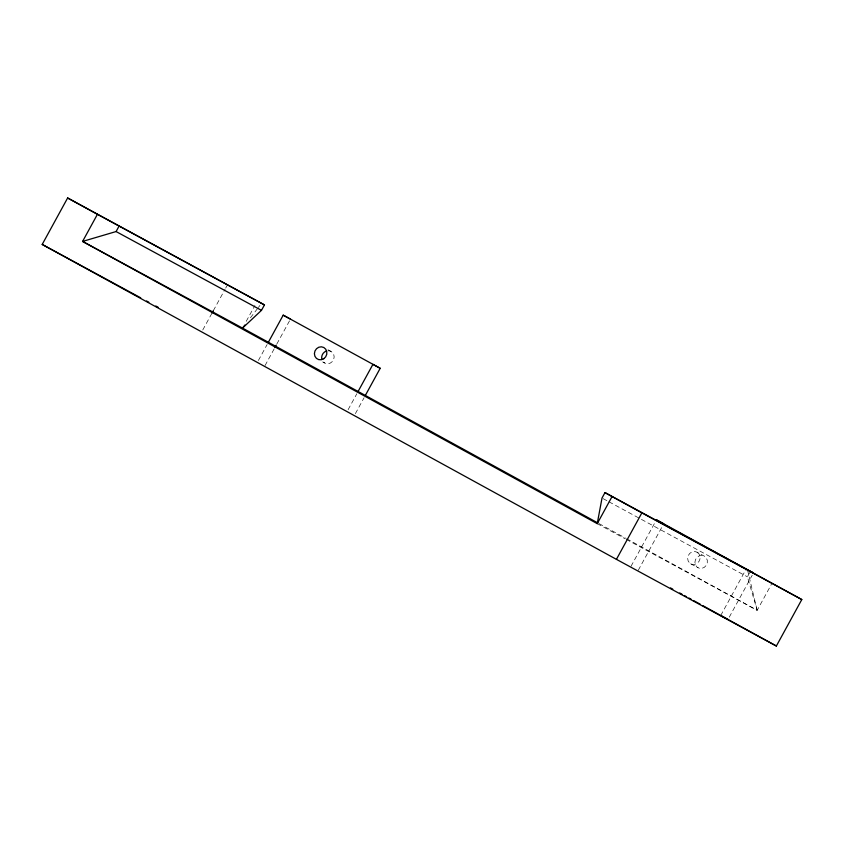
<?xml version="1.0" encoding="UTF-8"?>
<svg xmlns="http://www.w3.org/2000/svg" width="844" height="844" viewBox="0 0 844 844"><rect width="100%" height="100%" fill="white"/><g stroke="black" fill="none" stroke-linecap="round" stroke-linejoin="round"><path stroke-width="0.63" stroke-dasharray="4.22 3.17" d="M202.76 329.983L212.066 312.987M213.31 310.719L225.095 289.186M225.717 288.047L226.962 285.778M246.237 321.311L254.899 305.507M258.391 360.483L267.115 344.542M265.037 365.558L274.342 348.561M276.821 344.025L290.473 319.095M348.108 409.688L356.843 393.747M355.377 413.634L364.07 397.767M631.006 566.313L655.218 522.098M638.286 570.249L662.477 526.044M720.734 615.508L746.17 569.046M626.206 539.358L757.173 610.317L747.415 576.821L749.788 572.485M729.248 617.186L752.204 575.249M626.628 538.736L757.173 610.317L772.017 583.215M250.446 317.777L257.578 308.503M258.37 307.469L259.963 305.401M603.175 498.667L607.785 501.167M608.946 501.79L747.415 576.821M327.978 349.754L331.101 351.442M697.07 552.187A6.625 6.14 -61.5 0 1 696.965 563.454A6.625 6.14 -61.5 0 1 687.638 558.348A6.625 6.14 -61.5 0 1 697.07 552.187L704.339 556.133A6.625 6.14 -61.5 0 1 704.234 567.4A6.625 6.14 -61.5 0 1 694.907 562.283A6.625 6.14 -61.5 0 1 704.339 556.133M322.661 361.928L324.74 363.057M690.708 563.803L697.977 567.748M597.236 523.649L625.045 538.725M598.966 523.565L625.478 538.103M747.478 569.827L757.173 610.317M327.978 350.745A6.625 6.14 -61.5 0 1 333.665 359.417A6.625 6.14 -61.5 0 1 323.452 362.097"/><path stroke-width="1.27" d="M261.482 310.339L116.082 231.551L82.585 241.426L242.523 328.094L261.482 310.339L264.457 304.916L97.429 214.313L82.585 241.426L597.236 523.649L602.015 498.034L604.99 492.611L753.439 572.981L656.453 519.841L663.722 523.786M750.39 571.409L801.8 599.556L776.364 646.019L616.426 559.35L42.2 244.443L67.636 197.981L264.457 304.916M116.082 231.551L119.057 226.129M212.066 312.987L213.31 310.719M268.371 342.263L283.204 315.16L290.473 319.095M274.965 347.433L276.21 345.164M358.088 391.468L372.932 364.355L380.201 368.3L365.304 395.498M597.236 523.649L612.069 496.546L604.99 492.611M616.426 559.35L641.862 512.888L801.8 599.556M244.908 324.993L242.523 328.094L597.816 522.932M42.2 244.443L140.716 297.827M146.508 300.97L148.829 302.226M155.781 305.992L158.102 307.248M720.734 615.508L728.003 619.454M283.204 315.16L380.201 368.3M67.636 197.981L97.429 214.313M612.069 496.546L641.862 512.888M670.484 587.909L672.784 589.175M679.694 592.963L681.994 594.218M684.294 595.484L686.594 596.74M688.894 598.006L691.194 599.261M693.494 600.527L700.393 604.315M702.693 605.57L776.364 646.019M321.859 359.27A6.625 6.14 -61.5 0 1 326.364 351.051M323.716 358.774A6.625 6.14 -61.5 0 0 323.832 347.506A6.625 6.14 -61.5 0 0 314.401 353.657A6.625 6.14 -61.5 0 0 323.716 358.774"/></g></svg>
